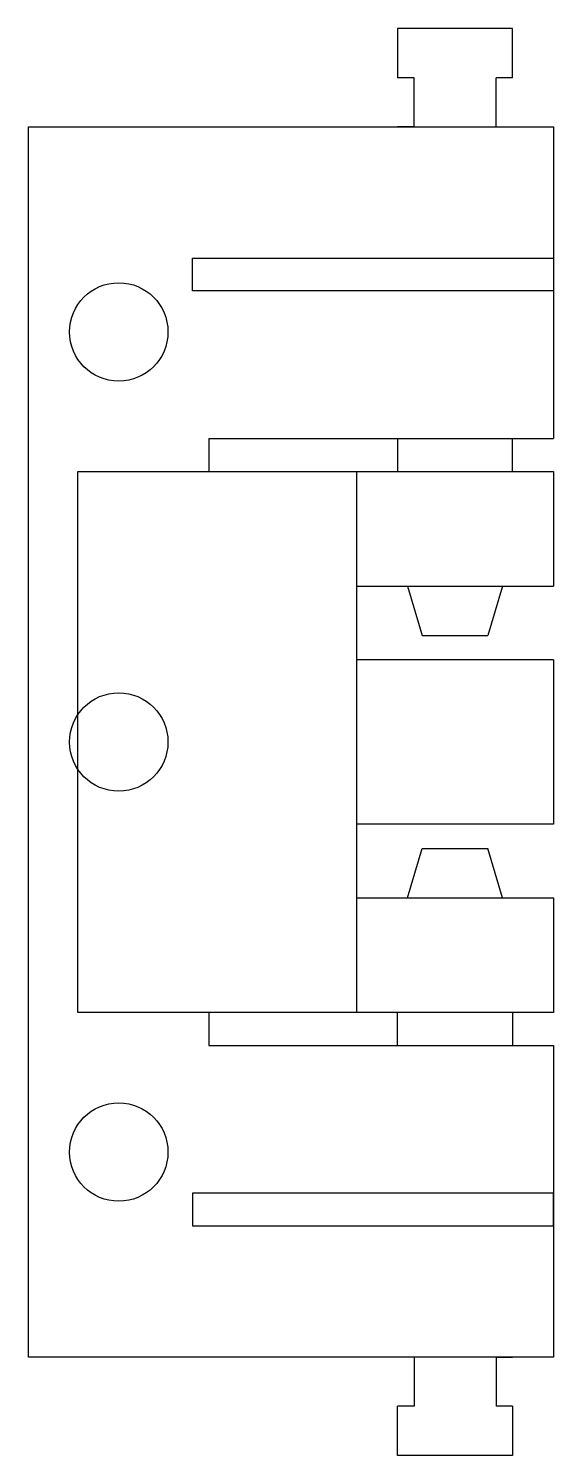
# Model space of a CAD drawing. Header units: millimetres. Extents: x 0 to 32, y 0 to 87.
import ezdxf

# ---------------------------------------------------------------- set-up
doc = ezdxf.new("R2010")
doc.units = ezdxf.units.MM

# ---------------------------------------------------------------- blocks, each defined once
blk = doc.blocks.new('HL011-1-6')
at = {"color": 1}
for p, q in [((29.5, 81), (22.5, 81)), ((22.5, 81), (22.5, 78)), ((29.5, 78), (29.5, 81)), ((23.5, 78), (22.5, 78)), ((23.5, 75), (23.5, 78)), ((29.5, 78), (28.5, 78)), ((28.5, 75), (28.5, 78)), ((23.5, 75), (22.5, 75)), ((28.5, 75), (29.5, 75)), ((11, 56), (11, 54)), ((11, 56), (32, 56)), ((22.5, 56), (22.5, 54)), ((29.5, 54), (29.5, 56)), ((20, 54), (20, 21)), ((20, 47), (32, 47)), ((23.1, 47), (24, 44)), ((28.9, 47), (28, 44)), ((24, 44), (28, 44)), ((32, 42.5), (20, 42.5)), ((32, 32.5), (20, 32.5)), ((23.1, 28), (24, 31)), ((24, 31), (28, 31)), ((28.9, 28), (28, 31)), ((20, 28), (32, 28)), ((11, 21), (11, 19)), ((22.5, 19), (22.5, 21)), ((29.5, 21), (29.5, 19)), ((11, 19), (32, 19)), ((23.5, 0), (22.5, 0)), ((23.5, 0), (23.5, -3)), ((28.5, 0), (28.5, -3)), ((28.5, 0), (29.5, 0)), ((22.5, -6), (22.5, -3)), ((23.5, -3), (22.5, -3)), ((29.5, -3), (28.5, -3)), ((29.5, -3), (29.5, -6)), ((29.5, -6), (22.5, -6))]:
    blk.add_line(p, q, dxfattribs=at)
for points in [[(32, 19), (32, 0), (0, 0), (0, 75), (32, 75), (32, 56)], [(32, 28), (32, 21), (3, 21), (3, 54), (32, 54), (32, 47)], [(32, 42.5), (32, 32.5)]]:
    blk.add_lwpolyline(points, dxfattribs=at)
for points in [[(10, 67), (32, 67), (32, 65), (10, 65)], [(10, 8), (32, 8), (32, 10), (10, 10)]]:
    blk.add_lwpolyline(points, close=True, dxfattribs=at)
for centre in [(5.5, 62.5), (5.5, 37.5), (5.5, 12.5)]:
    blk.add_circle(centre, 3, dxfattribs=at)

msp = doc.modelspace()

# ---------------------------------------------------------------- block references
msp.add_blockref('HL011-1-6', (0, 6))

doc.saveas('drawing.dxf')
